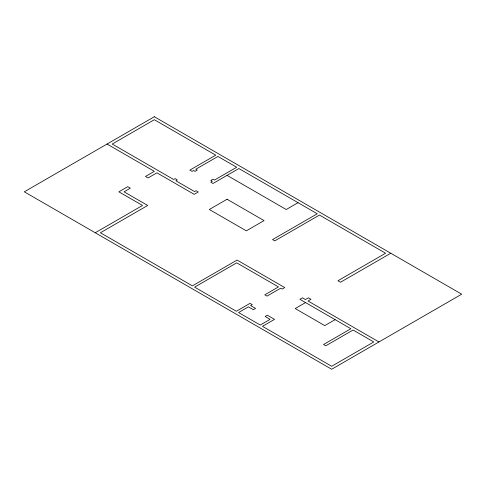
<?xml version="1.0" encoding="UTF-8"?>
<svg xmlns="http://www.w3.org/2000/svg" width="486" height="486" viewBox="0 0 486 486"><rect width="100%" height="100%" fill="white"/><g stroke="black" fill="none" stroke-linecap="round" stroke-linejoin="round"><path stroke-width="0.73" d="M95.232 232.764L142.513 205.463L118.876 191.812L127.739 186.691L130.327 188.185L124.045 191.812L147.689 205.463L100.402 232.764L192.389 285.871L237.089 260.065L284.747 287.578L282.159 289.073L280.683 288.216L267.014 296.108L264.797 294.826L278.466 286.934L236.718 262.835L194.607 287.153L236.348 311.253L250.017 303.361L252.234 304.637L250.636 305.566L255.563 308.41L253.346 309.685L248.419 306.842L238.565 312.528L260.241 325.043L270.088 319.357L265.168 316.514L267.385 315.232L274.523 319.357L262.458 326.325L331.665 366.28L373.777 341.962L353.091 330.018L325.754 345.801L323.536 344.525L350.874 328.743L299.892 299.309L302.48 297.815L305.433 299.522L308.391 297.815L310.973 299.309L308.021 301.016L378.946 341.962M298.046 202.686L286.224 209.515L227.065 175.361M390.768 253.236L340.528 282.245L337.94 280.75L385.598 253.236L319.472 215.061L274.772 240.868L272.555 239.586L317.255 213.779L238.887 168.533L213.026 183.465L210.809 182.183L212.291 181.333L210.809 180.476L213.026 179.2L214.502 180.051L236.67 167.257L217.953 156.449L195.785 169.243L197.267 170.1L195.05 171.376L193.574 170.525L192.091 171.376L189.874 170.1L215.735 155.168L154.335 119.72L112.223 144.038L173.624 179.486L175.1 178.629L177.317 179.911L175.841 180.762L194.558 191.569L196.034 190.719L198.252 191.994L194.187 194.345L156.923 172.828L148.06 177.949L145.472 176.454L154.335 171.333L107.054 144.038M305.554 302.578L295.215 308.549L324.763 325.614L335.109 319.642M154.335 116.737L24.3 191.812L331.665 369.263L461.7 294.188L154.335 116.737M227.065 199.248L209.332 209.484L246.323 230.844L264.056 220.608L227.065 199.248"/></g></svg>
